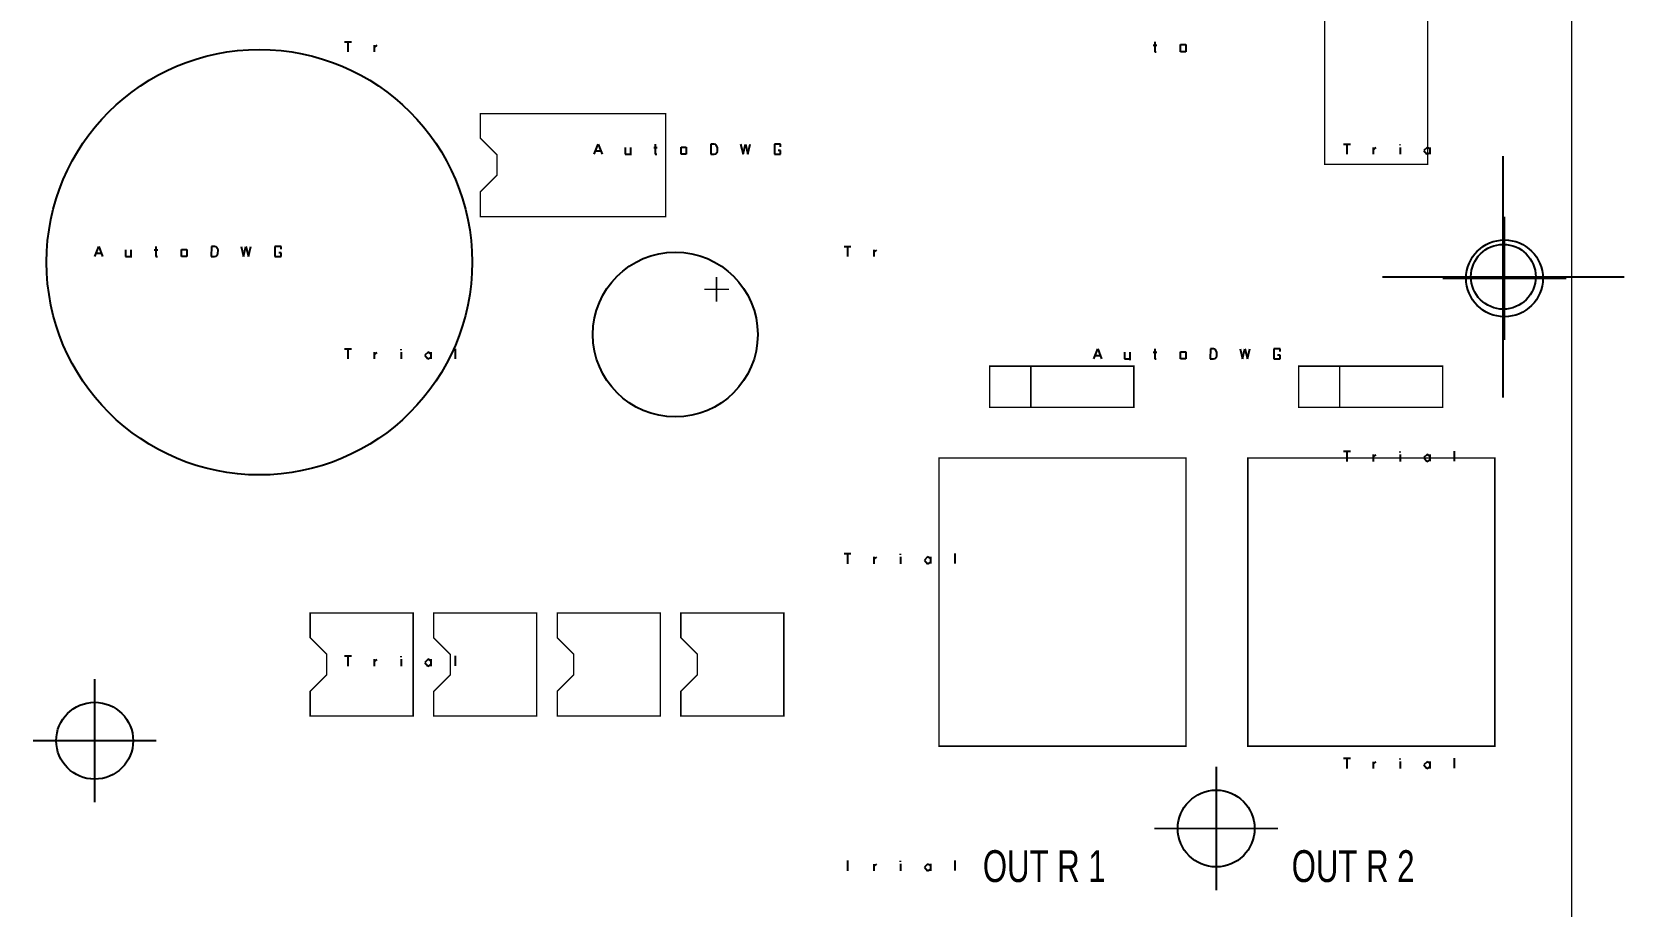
# Model space of a CAD drawing. Header units: millimetres. Extents: x 690 to 2444, y 537 to 1412.
# Drawn here: x 1489.8 to 1588.1, y 615.6 to 669.5 of the extents above; entities that cross this region are included whole.
import ezdxf

# ---------------------------------------------------------------- set-up
doc = ezdxf.new("R2010")
doc.units = ezdxf.units.MM
doc.linetypes.add('atContinuous2', pattern=[0])
doc.layers.add('at_Entity', color=7, linetype='Continuous')
doc.styles.add('Style1', font='arial.ttf', dxfattribs={"height": 0.2})

msp = doc.modelspace()

# ---------------------------------------------------------------- linework, layer by layer
at = {"color": 28, "true_color": 0x0a0a0a}
for p, q in [((1559.028, 668.725), (1559.242, 668.725)), ((1559.12, 668.936), (1559.12, 668.304)), ((1559.12, 668.304), (1559.219, 668.304)), ((1560.714, 668.753), (1561.04, 668.753)), ((1560.714, 668.304), (1560.714, 668.753)), ((1561.04, 668.304), (1560.714, 668.304)), ((1561.04, 668.753), (1561.04, 668.304)), ((1524.533, 661.984), (1524.774, 662.616)), ((1524.774, 662.616), (1525.015, 661.984)), ((1526.429, 662.402), (1526.429, 661.984)), ((1526.76, 662.402), (1526.76, 661.921)), ((1528.201, 662.405), (1528.415, 662.405)), ((1528.293, 662.616), (1528.293, 661.984)), ((1529.887, 662.433), (1530.213, 662.433)), ((1529.887, 661.984), (1529.887, 662.433)), ((1530.213, 662.433), (1530.213, 661.984)), ((1531.726, 662.616), (1531.724, 661.984)), ((1531.933, 662.619), (1531.726, 662.616)), ((1532.027, 662.584), (1531.933, 662.619)), ((1532.138, 662.408), (1532.027, 662.584)), ((1532.134, 662.156), (1532.138, 662.408)), ((1533.564, 662.613), (1533.714, 661.992)), ((1533.714, 661.992), (1533.864, 662.609)), ((1533.864, 662.609), (1534.014, 661.985)), ((1534.014, 661.985), (1534.163, 662.613)), ((1536.032, 662.607), (1535.651, 662.607)), ((1535.651, 662.607), (1535.651, 661.984)), ((1536.028, 662.447), (1536.032, 662.607)), ((1524.621, 662.195), (1524.923, 662.195)), ((1526.429, 661.984), (1526.76, 661.984)), ((1528.293, 661.984), (1528.393, 661.984)), ((1530.213, 661.984), (1529.887, 661.984)), ((1531.724, 661.984), (1531.928, 661.984)), ((1531.928, 661.984), (1532.025, 662.01)), ((1532.025, 662.01), (1532.134, 662.156)), ((1535.651, 661.984), (1536.028, 661.984)), ((1536.032, 662.221), (1535.88, 662.221)), ((1536.028, 661.984), (1536.032, 662.221)), ((1493.706, 655.664), (1493.947, 656.296)), ((1493.795, 655.875), (1494.096, 655.875)), ((1493.947, 656.296), (1494.188, 655.664)), ((1495.602, 656.082), (1495.602, 655.664)), ((1495.602, 655.664), (1495.933, 655.664)), ((1495.933, 656.082), (1495.933, 655.601)), ((1497.374, 656.085), (1497.588, 656.085)), ((1497.466, 656.296), (1497.466, 655.664)), ((1497.466, 655.664), (1497.566, 655.664)), ((1499.061, 656.113), (1499.386, 656.113)), ((1499.061, 655.664), (1499.061, 656.113)), ((1499.386, 655.664), (1499.061, 655.664)), ((1499.386, 656.113), (1499.386, 655.664)), ((1500.899, 656.296), (1500.897, 655.664)), ((1500.897, 655.664), (1501.102, 655.664)), ((1501.106, 656.298), (1500.899, 656.296)), ((1501.102, 655.664), (1501.198, 655.69)), ((1501.2, 656.264), (1501.106, 656.298)), ((1501.198, 655.69), (1501.307, 655.836)), ((1501.311, 656.088), (1501.2, 656.264)), ((1501.307, 655.836), (1501.311, 656.088)), ((1502.737, 656.293), (1502.887, 655.672)), ((1502.887, 655.672), (1503.037, 656.289)), ((1503.037, 656.289), (1503.187, 655.665)), ((1503.187, 655.665), (1503.337, 656.293)), ((1505.205, 656.287), (1504.824, 656.287)), ((1504.824, 656.287), (1504.824, 655.664)), ((1504.824, 655.664), (1505.201, 655.664)), ((1505.205, 655.901), (1505.054, 655.901)), ((1505.201, 656.127), (1505.205, 656.287)), ((1505.201, 655.664), (1505.205, 655.901)), ((1555.36, 649.344), (1555.601, 649.976)), ((1555.601, 649.976), (1555.841, 649.344)), ((1557.256, 649.762), (1557.256, 649.344)), ((1557.587, 649.762), (1557.587, 649.281)), ((1559.028, 649.765), (1559.242, 649.765)), ((1559.12, 649.976), (1559.12, 649.344)), ((1560.714, 649.793), (1561.04, 649.793)), ((1560.714, 649.344), (1560.714, 649.793)), ((1561.04, 649.793), (1561.04, 649.344)), ((1562.553, 649.976), (1562.551, 649.344)), ((1562.76, 649.978), (1562.553, 649.976)), ((1562.854, 649.944), (1562.76, 649.978)), ((1562.964, 649.768), (1562.854, 649.944)), ((1562.96, 649.516), (1562.964, 649.768)), ((1564.391, 649.973), (1564.541, 649.352)), ((1564.541, 649.352), (1564.691, 649.969)), ((1564.691, 649.969), (1564.84, 649.345)), ((1564.84, 649.345), (1564.99, 649.973)), ((1566.859, 649.967), (1566.477, 649.967)), ((1566.477, 649.967), (1566.477, 649.344)), ((1566.859, 649.581), (1566.707, 649.581)), ((1566.855, 649.807), (1566.859, 649.967)), ((1566.855, 649.344), (1566.859, 649.581)), ((1555.448, 649.554), (1555.749, 649.554)), ((1557.256, 649.344), (1557.587, 649.344)), ((1559.12, 649.344), (1559.219, 649.344)), ((1561.04, 649.344), (1560.714, 649.344)), ((1562.551, 649.344), (1562.755, 649.344)), ((1562.755, 649.344), (1562.852, 649.37)), ((1562.852, 649.37), (1562.96, 649.516)), ((1566.477, 649.344), (1566.855, 649.344))]:
    msp.add_line(p, q, dxfattribs=at)
at = {"color": 6}
for p, q in [((1580.634, 646.961), (1580.634, 661.877)), ((1573.176, 654.419), (1588.092, 654.419))]:
    msp.add_line(p, q, dxfattribs=at)
at = {"color": 2}
msp.add_circle((1580.634, 654.419), 2, dxfattribs=at)
at = {"layer": 'at_Entity', "color": 28, "true_color": 0x0d0d0d}
for p, q in [((1509.122, 668.936), (1509.54, 668.936)), ((1509.33, 668.936), (1509.33, 668.304)), ((1510.954, 668.721), (1510.954, 668.304)), ((1510.959, 668.581), (1511.136, 668.714)), ((1570.776, 662.616), (1571.194, 662.616)), ((1570.984, 662.616), (1570.984, 661.984)), ((1572.607, 662.401), (1572.607, 661.984)), ((1572.612, 662.261), (1572.79, 662.394)), ((1574.264, 662.404), (1574.264, 661.984)), ((1574.266, 662.537), (1574.266, 662.593)), ((1575.927, 662.401), (1575.738, 662.212)), ((1576.102, 662.313), (1575.927, 662.401)), ((1576.1, 662.404), (1576.1, 661.988)), ((1575.738, 662.212), (1575.922, 661.984)), ((1575.922, 661.984), (1576.102, 662.074)), ((1539.949, 656.296), (1540.367, 656.296)), ((1540.157, 656.296), (1540.157, 655.664)), ((1541.781, 656.081), (1541.781, 655.664)), ((1541.785, 655.941), (1541.963, 656.074)), ((1509.122, 649.976), (1509.54, 649.976)), ((1509.33, 649.976), (1509.33, 649.344)), ((1510.954, 649.761), (1510.954, 649.344)), ((1510.959, 649.621), (1511.136, 649.754)), ((1512.61, 649.763), (1512.61, 649.344)), ((1512.613, 649.897), (1512.613, 649.953)), ((1514.274, 649.761), (1514.084, 649.572)), ((1514.449, 649.672), (1514.274, 649.761)), ((1514.446, 649.763), (1514.446, 649.348)), ((1515.953, 649.974), (1515.951, 649.357)), ((1514.084, 649.572), (1514.269, 649.344)), ((1514.269, 649.344), (1514.449, 649.434)), ((1570.776, 643.656), (1571.194, 643.656)), ((1570.984, 643.656), (1570.984, 643.024)), ((1572.607, 643.441), (1572.607, 643.024)), ((1572.612, 643.301), (1572.79, 643.434)), ((1574.264, 643.443), (1574.264, 643.024)), ((1574.266, 643.576), (1574.266, 643.633)), ((1575.927, 643.441), (1575.738, 643.252)), ((1575.738, 643.252), (1575.922, 643.024)), ((1575.922, 643.024), (1576.102, 643.114)), ((1576.102, 643.352), (1575.927, 643.441)), ((1576.1, 643.443), (1576.1, 643.028)), ((1577.607, 643.654), (1577.604, 643.037)), ((1539.949, 637.336), (1540.367, 637.336)), ((1540.157, 637.336), (1540.157, 636.704)), ((1541.781, 637.121), (1541.781, 636.704)), ((1541.785, 636.981), (1541.963, 637.114)), ((1543.437, 637.123), (1543.437, 636.704)), ((1543.439, 637.256), (1543.439, 637.312)), ((1545.1, 637.121), (1544.911, 636.932)), ((1544.911, 636.932), (1545.096, 636.704)), ((1545.275, 637.032), (1545.1, 637.121)), ((1545.273, 637.123), (1545.273, 636.708)), ((1546.78, 637.333), (1546.778, 636.717)), ((1545.096, 636.704), (1545.275, 636.794)), ((1509.122, 631.016), (1509.54, 631.016)), ((1509.33, 631.016), (1509.33, 630.384)), ((1512.613, 630.936), (1512.613, 630.992)), ((1515.953, 631.013), (1515.951, 630.396)), ((1510.954, 630.801), (1510.954, 630.384)), ((1510.959, 630.661), (1511.136, 630.794)), ((1512.61, 630.803), (1512.61, 630.384)), ((1514.274, 630.801), (1514.084, 630.612)), ((1514.084, 630.612), (1514.269, 630.384)), ((1514.269, 630.384), (1514.449, 630.474)), ((1514.449, 630.712), (1514.274, 630.801)), ((1514.446, 630.803), (1514.446, 630.387)), ((1570.776, 624.696), (1571.194, 624.696)), ((1570.984, 624.696), (1570.984, 624.064)), ((1572.607, 624.481), (1572.607, 624.064)), ((1572.612, 624.341), (1572.79, 624.474)), ((1574.264, 624.483), (1574.264, 624.064)), ((1574.266, 624.616), (1574.266, 624.672)), ((1575.927, 624.481), (1575.738, 624.292)), ((1575.738, 624.292), (1575.922, 624.064)), ((1575.922, 624.064), (1576.102, 624.154)), ((1576.102, 624.392), (1575.927, 624.481)), ((1576.1, 624.483), (1576.1, 624.067)), ((1577.607, 624.693), (1577.604, 624.076)), ((1540.157, 618.375), (1540.157, 617.744)), ((1541.781, 618.161), (1541.781, 617.744)), ((1541.785, 618.02), (1541.963, 618.154)), ((1543.437, 618.163), (1543.437, 617.744)), ((1543.439, 618.296), (1543.439, 618.352)), ((1545.1, 618.161), (1544.911, 617.971)), ((1545.275, 618.072), (1545.1, 618.161)), ((1545.273, 618.163), (1545.273, 617.747)), ((1546.78, 618.373), (1546.778, 617.756)), ((1544.911, 617.971), (1545.096, 617.744)), ((1545.096, 617.744), (1545.275, 617.834))]:
    msp.add_line(p, q, dxfattribs=at)
at = {"layer": 'at_Entity', "color": 0}
for points in [[(1584.858, 731.506, 0.0897, 0.0897, 0), (1432.023, 731.506, 0.0897, 0.0897, 0), (1432.023, 605.103, 0.0897, 0.0897, 0), (1584.858, 605.103, 0.0897, 0.0897, 0), (1584.858, 731.506, 0.0897, 0.0897, 0)], [(1575.962, 676.522, 0.0897, 0.0897, 0), (1569.608, 676.522, 0.0897, 0.0897, 0), (1569.608, 661.357, 0.0897, 0.0897, 0), (1575.962, 661.357, 0.0897, 0.0897, 0), (1575.962, 676.522, 0.0897, 0.0897, 0)], [(1517.505, 658.138, 0.0897, 0.0897, 0), (1517.505, 659.663, 0.0897, 0.0897, 0), (1518.522, 660.68, 0.0897, 0.0897, 0), (1518.522, 661.95, 0.0897, 0.0897, 0), (1517.505, 662.967, 0.0897, 0.0897, 0), (1517.505, 664.492, 0.0897, 0.0897, 0), (1528.943, 664.492, 0.0897, 0.0897, 0), (1528.943, 658.138, 0.0897, 0.0897, 0), (1517.505, 658.138, 0.0897, 0.0897, 0)], [(1580.707, 650.513, 0.12, 0.12, 0), (1580.707, 658.138, 0.12, 0.12, 0)], [(1531.315, 653.648, 0.0897, 0.0897, 0), (1532.84, 653.648, 0.0897, 0.0897, 0)], [(1532.077, 654.41, 0.0897, 0.0897, 0), (1532.077, 652.885, 0.0897, 0.0897, 0)], [(1576.894, 654.326, 0.12, 0.12, 0), (1584.519, 654.326, 0.12, 0.12, 0)], [(1557.832, 648.904, 0.0897, 0.0897, 0), (1548.937, 648.904, 0.0897, 0.0897, 0), (1548.937, 646.362, 0.0897, 0.0897, 0), (1557.832, 646.362, 0.0897, 0.0897, 0), (1557.832, 648.904, 0.0897, 0.0897, 0)], [(1551.478, 648.904, 0.0897, 0.0897, 0), (1551.478, 646.362, 0.0897, 0.0897, 0)], [(1576.894, 648.904, 0.0897, 0.0897, 0), (1567.999, 648.904, 0.0897, 0.0897, 0), (1567.999, 646.362, 0.0897, 0.0897, 0), (1576.894, 646.362, 0.0897, 0.0897, 0), (1576.894, 648.904, 0.0897, 0.0897, 0)], [(1570.54, 648.904, 0.0897, 0.0897, 0), (1570.54, 646.362, 0.0897, 0.0897, 0)], [(1561.051, 643.227, 0.0897, 0.0897, 0), (1545.802, 643.227, 0.0897, 0.0897, 0), (1545.802, 625.436, 0.0897, 0.0897, 0), (1561.051, 625.436, 0.0897, 0.0897, 0), (1561.051, 643.227, 0.0897, 0.0897, 0)], [(1580.113, 643.227, 0.0897, 0.0897, 0), (1564.864, 643.227, 0.0897, 0.0897, 0), (1564.864, 625.436, 0.0897, 0.0897, 0), (1580.113, 625.436, 0.0897, 0.0897, 0), (1580.113, 643.227, 0.0897, 0.0897, 0)], [(1507, 627.3, 0.0897, 0.0897, 0), (1507, 628.825, 0.0897, 0.0897, 0), (1508.017, 629.842, 0.0897, 0.0897, 0), (1508.017, 631.112, 0.0897, 0.0897, 0), (1507, 632.129, 0.0897, 0.0897, 0), (1507, 633.654, 0.0897, 0.0897, 0), (1513.354, 633.654, 0.0897, 0.0897, 0), (1513.354, 627.3, 0.0897, 0.0897, 0), (1507, 627.3, 0.0897, 0.0897, 0)], [(1514.625, 627.3, 0.0897, 0.0897, 0), (1514.625, 628.825, 0.0897, 0.0897, 0), (1515.642, 629.842, 0.0897, 0.0897, 0), (1515.642, 631.112, 0.0897, 0.0897, 0), (1514.625, 632.129, 0.0897, 0.0897, 0), (1514.625, 633.654, 0.0897, 0.0897, 0), (1520.979, 633.654, 0.0897, 0.0897, 0), (1520.979, 627.3, 0.0897, 0.0897, 0), (1514.625, 627.3, 0.0897, 0.0897, 0)], [(1522.25, 627.3, 0.0897, 0.0897, 0), (1522.25, 628.825, 0.0897, 0.0897, 0), (1523.266, 629.842, 0.0897, 0.0897, 0), (1523.266, 631.112, 0.0897, 0.0897, 0), (1522.25, 632.129, 0.0897, 0.0897, 0), (1522.25, 633.654, 0.0897, 0.0897, 0), (1528.604, 633.654, 0.0897, 0.0897, 0), (1528.604, 627.3, 0.0897, 0.0897, 0), (1522.25, 627.3, 0.0897, 0.0897, 0)], [(1529.875, 627.3, 0.0897, 0.0897, 0), (1529.875, 628.825, 0.0897, 0.0897, 0), (1530.891, 629.842, 0.0897, 0.0897, 0), (1530.891, 631.112, 0.0897, 0.0897, 0), (1529.875, 632.129, 0.0897, 0.0897, 0), (1529.875, 633.654, 0.0897, 0.0897, 0), (1536.229, 633.654, 0.0897, 0.0897, 0), (1536.229, 627.3, 0.0897, 0.0897, 0), (1529.875, 627.3, 0.0897, 0.0897, 0)], [(1493.699, 621.963, 0.12, 0.12, 0), (1493.699, 629.587, 0.12, 0.12, 0)], [(1489.887, 625.775, 0.12, 0.12, 0), (1497.511, 625.775, 0.12, 0.12, 0)], [(1562.915, 616.541, 0.12, 0.12, 0), (1562.915, 624.165, 0.12, 0.12, 0)], [(1559.103, 620.353, 0.12, 0.12, 0), (1566.728, 620.353, 0.12, 0.12, 0)]]:
    msp.add_lwpolyline(points, format="xyseb", dxfattribs=at)
at = {"layer": 'at_Entity', "color": 0, "linetype": 'atContinuous2'}
for centre, radius in [((1503.863, 655.318), 13.134), ((1580.706, 654.325), 2.372), ((1529.532, 650.852), 5.087), ((1493.699, 625.775), 2.372), ((1562.915, 620.353), 2.372)]:
    msp.add_circle(centre, radius, dxfattribs=at)

# ---------------------------------------------------------------- texts
at = {"color": 2, "style": 'Style1', "width": 0.7}
for s, p in [('OUT R 1', (1548.513, 617.049)), ('OUT R 2', (1567.575, 617.049))]:
    msp.add_text(s, height=1.9653, rotation=0.00055, dxfattribs=at).set_placement(p)

doc.saveas('drawing.dxf')
